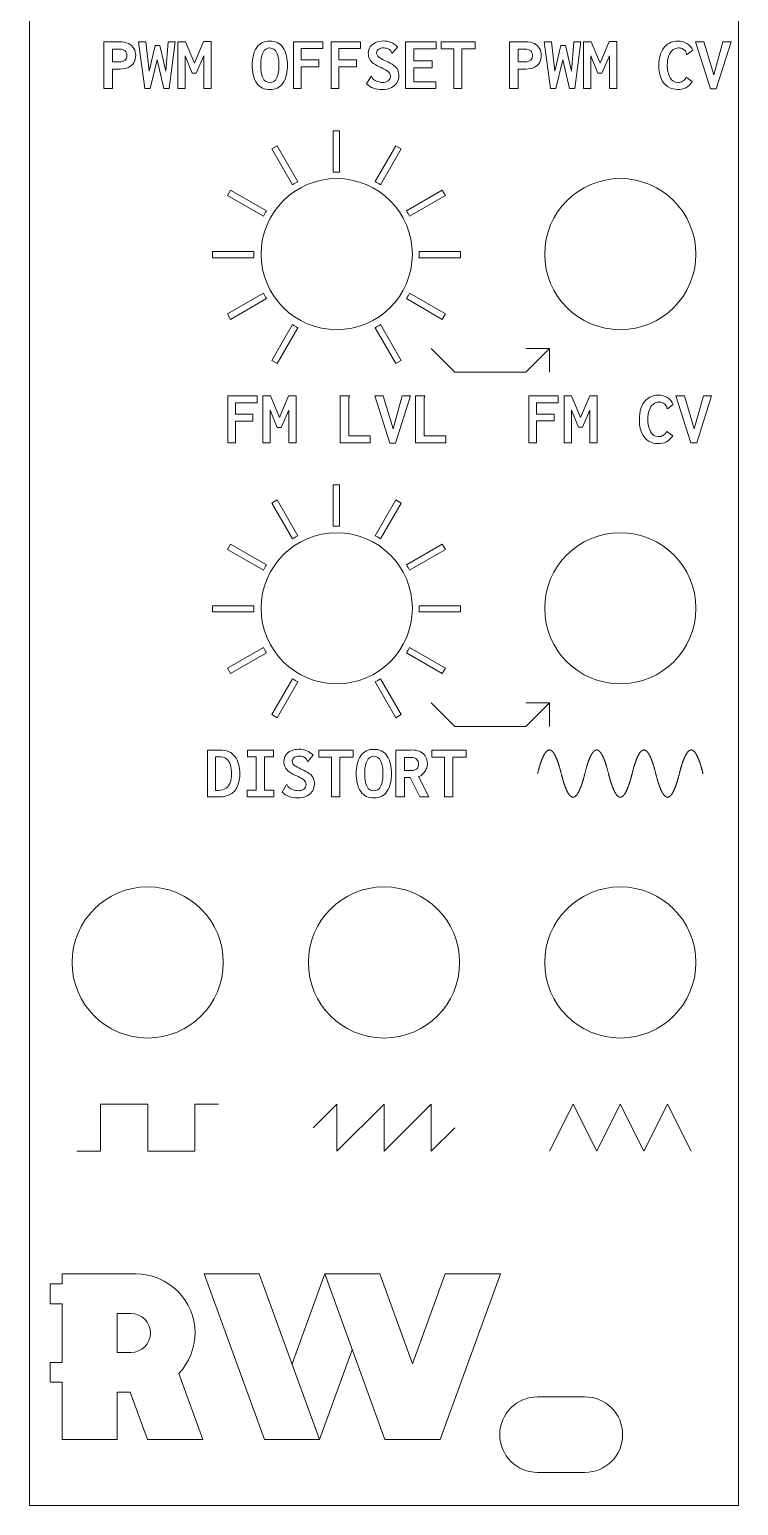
# Model space of a CAD drawing. Header units: millimetres. Extents: x 0 to 30, y 0 to 128.
# Drawn here: x 0 to 30, y 0 to 62.5 of the extents above; entities that cross this region are included whole.
import ezdxf

# ---------------------------------------------------------------- set-up
doc = ezdxf.new("R2010")
doc.units = ezdxf.units.MM
doc.layers.add('Cuts', color=1, linetype='Continuous', lineweight=13, true_color=0xff0000)
doc.layers.add('VectorEngraving', color=5, linetype='Continuous', lineweight=13, true_color=0x0000ff)

msp = doc.modelspace()

# ---------------------------------------------------------------- linework, layer by layer
at = {"layer": 'Cuts', "color": 1, "true_color": 0xff0000}
for p, q in [((0, 128.5), (0, 0)), ((30, 0), (30, 128.5)), ((21.5, 4.6), (23.5, 4.6)), ((21.5, 1.4), (23.5, 1.4)), ((0, 0), (30, 0))]:
    msp.add_line(p, q, dxfattribs=at)
for centre in [(13, 53), (25, 53), (13, 38), (25, 38), (5, 23), (15, 23), (25, 23)]:
    msp.add_circle(centre, 3.2, dxfattribs=at)
for centre, start, end in [((21.5, 3), 90, 270), ((23.5, 3), 270, 90)]:
    msp.add_arc(centre, 1.6, start, end, dxfattribs=at)
at = {"layer": 'VectorEngraving'}
for p, q in [((17, 49), (18, 48)), ((21, 48), (22, 49)), ((22, 49), (21, 49)), ((22, 49), (22, 48)), ((18, 48), (21, 48)), ((17, 34), (18, 33)), ((21, 33), (22, 34)), ((22, 34), (21, 34)), ((22, 34), (22, 33)), ((18, 33), (21, 33)), ((3, 15), (3, 17)), ((3, 17), (5, 17)), ((5, 17), (5, 15)), ((7, 15), (7, 17)), ((7, 17), (8, 17)), ((13, 17), (12, 16)), ((13, 15), (15, 17)), ((13, 17), (13, 15)), ((15, 17), (15, 15)), ((15, 15), (17, 17)), ((17, 17), (17, 15)), ((22, 15), (23, 17)), ((23, 17), (24, 15)), ((24, 15), (25, 17)), ((25, 17), (26, 15)), ((26, 15), (27, 17)), ((27, 17), (28, 15)), ((17, 15), (18, 16)), ((3, 15), (2, 15)), ((5, 15), (7, 15))]:
    msp.add_line(p, q, dxfattribs=at)
at = {"layer": 'VectorEngraving', "color": 5, "true_color": 0x0000ff}
for p, q in [((11.107, 6.005), (12.491, 9.806)), ((13.659, 6.595), (12.276, 2.794))]:
    msp.add_line(p, q, dxfattribs=at)
at = {"layer": 'VectorEngraving', "flags": 128}
for points in [[(3.142, 60.01), (3.142, 61.997), (3.818, 61.997, -0.122616), (4.198, 61.917, -0.149974), (4.419, 61.705, -0.126802), (4.491, 61.413, -0.12686), (4.421, 61.128, -0.150008), (4.204, 60.92, -0.122625), (3.834, 60.842), (3.509, 60.842), (3.509, 60.01)], [(10.171, 59.971, -0.25913), (9.616, 60.239, -0.152705), (9.428, 61.001, -0.152055), (9.616, 61.754, -0.260989), (10.171, 62.025, -0.259889), (10.721, 61.754, -0.153236), (10.911, 61.001, -0.153892), (10.721, 60.239, -0.258046)], [(14.922, 59.974, -0.082459), (14.551, 60.033, -0.123923), (14.262, 60.214), (14.438, 60.51), (14.45, 60.536), (14.479, 60.52, 0.04687), (14.497, 60.47, 0.09145), (14.546, 60.411, 0.068159), (14.723, 60.313, 0.095003), (14.935, 60.274, 0.154469), (15.179, 60.34, 0.260654), (15.273, 60.533, 0.120851), (15.245, 60.652, 0.121961), (15.131, 60.765, 0.038254), (14.881, 60.9, -0.058107), (14.557, 61.08, -0.120043), (14.387, 61.277, -0.112683), (14.336, 61.518, -0.159231), (14.417, 61.78, -0.131771), (14.642, 61.962, -0.110553), (14.97, 62.029, -0.218459), (15.573, 61.773), (15.362, 61.531), (15.343, 61.509), (15.318, 61.528, 0.052527), (15.307, 61.577, 0.094698), (15.264, 61.639, 0.123915), (15.135, 61.716, 0.06748), (14.973, 61.735, 0.17107), (14.766, 61.675, 0.239524), (14.689, 61.534, 0.131511), (14.718, 61.419, 0.113696), (14.835, 61.311, 0.038355), (15.104, 61.174, -0.053425), (15.42, 60.994, -0.127597), (15.581, 60.801, -0.104237), (15.627, 60.555, -0.12798), (15.554, 60.277, -0.14679), (15.324, 60.059, -0.123967)], [(20.309, 60.01), (20.309, 61.997), (20.985, 61.997, -0.122616), (21.364, 61.917, -0.149974), (21.586, 61.705, -0.126802), (21.658, 61.413, -0.12686), (21.588, 61.128, -0.150008), (21.371, 60.921, -0.122625), (21.001, 60.842), (20.675, 60.842), (20.675, 60.01)], [(27.424, 59.975, -0.137181), (27.026, 60.082, -0.152134), (26.739, 60.415, -0.109573), (26.633, 60.992, -0.085497), (26.704, 61.485, -0.110549), (26.894, 61.803, -0.109274), (27.154, 61.973, -0.089414), (27.436, 62.025, -0.144279), (27.821, 61.924, -0.15015), (28.065, 61.636), (27.838, 61.467), (27.813, 61.451), (27.797, 61.477, 0.11408), (27.792, 61.523, 0.04611), (27.759, 61.592, 0.120563), (27.613, 61.705, 0.097397), (27.455, 61.735, 0.171045), (27.227, 61.652, 0.132489), (27.055, 61.408, 0.095776), (26.99, 61.008, 0.142464), (27.116, 60.467, 0.270554), (27.433, 60.271, 0.136035), (27.637, 60.322, 0.125476), (27.794, 60.491), (28.042, 60.307, -0.142497), (27.779, 60.049, -0.116168)], [(3.509, 61.142), (3.809, 61.142, 0.196442), (4.041, 61.218, 0.21326), (4.121, 61.413, 0.212906), (4.041, 61.608, 0.19733), (3.812, 61.684), (3.509, 61.684)], [(10.171, 60.265, 0.29242), (10.451, 60.448, 0.121433), (10.553, 61.005, 0.120267), (10.451, 61.542, 0.296602), (10.171, 61.732, 0.299569), (9.885, 61.542, 0.118638), (9.785, 61.005, 0.119784), (9.885, 60.448, 0.295261)], [(20.675, 61.142), (20.975, 61.142, 0.196442), (21.208, 61.219, 0.21326), (21.288, 61.413, 0.212906), (21.208, 61.608, 0.19733), (20.978, 61.684), (20.675, 61.684)], [(13.145, 46.994), (13.537, 46.994), (13.537, 46.965, 0.15231), (13.513, 46.922, 0.043707), (13.509, 46.847), (13.509, 45.3), (14.421, 45.3), (14.421, 45.006), (13.145, 45.006)], [(16.334, 46.994), (16.726, 46.994), (16.726, 46.965, 0.15231), (16.702, 46.922, 0.043707), (16.698, 46.847), (16.698, 45.3), (17.61, 45.3), (17.61, 45.006), (16.334, 45.006)], [(26.598, 44.975, -0.137181), (26.2, 45.082, -0.152134), (25.913, 45.415, -0.109573), (25.807, 45.992, -0.085497), (25.878, 46.485, -0.110549), (26.068, 46.803, -0.109274), (26.328, 46.973, -0.089414), (26.61, 47.025, -0.144279), (26.995, 46.924, -0.15015), (27.239, 46.636), (27.012, 46.467), (26.987, 46.451), (26.971, 46.477, 0.11408), (26.966, 46.523, 0.04611), (26.933, 46.592, 0.120563), (26.787, 46.705, 0.097397), (26.63, 46.735, 0.171045), (26.401, 46.652, 0.132489), (26.229, 46.408, 0.095776), (26.164, 46.008, 0.142464), (26.29, 45.467, 0.270554), (26.607, 45.271, 0.136035), (26.811, 45.322, 0.125476), (26.968, 45.491), (27.216, 45.307, -0.142497), (26.953, 45.049, -0.116168)], [(7.524, 30.01), (7.524, 31.997), (8.038, 31.997, -0.111809), (8.444, 31.925, -0.118038), (8.688, 31.723, -0.086032), (8.843, 31.403, -0.073414), (8.899, 30.989, -0.093797), (8.8, 30.467, -0.163829), (8.511, 30.128, -0.136034), (8, 30.01)], [(11.351, 29.974, -0.082459), (10.98, 30.033, -0.123923), (10.691, 30.214), (10.866, 30.51), (10.879, 30.536), (10.908, 30.52, 0.04687), (10.925, 30.47, 0.09145), (10.975, 30.411, 0.068159), (11.152, 30.313, 0.095003), (11.364, 30.274, 0.154469), (11.608, 30.34, 0.260654), (11.702, 30.533, 0.120851), (11.673, 30.652, 0.121961), (11.56, 30.765, 0.038254), (11.31, 30.9, -0.058107), (10.986, 31.08, -0.120043), (10.815, 31.277, -0.112683), (10.764, 31.518, -0.159231), (10.846, 31.78, -0.131771), (11.071, 31.962, -0.110553), (11.399, 32.029, -0.218459), (12.002, 31.773), (11.791, 31.531), (11.772, 31.509), (11.747, 31.528, 0.052527), (11.736, 31.577, 0.094698), (11.693, 31.639, 0.123915), (11.563, 31.716, 0.06748), (11.402, 31.735, 0.17107), (11.195, 31.675, 0.239524), (11.118, 31.534, 0.131511), (11.147, 31.419, 0.113696), (11.264, 31.311, 0.038355), (11.533, 31.174, -0.053425), (11.849, 30.994, -0.127597), (12.01, 30.801, -0.104237), (12.056, 30.555, -0.12798), (11.983, 30.277, -0.14679), (11.753, 30.059, -0.123967)], [(14.572, 29.971, -0.25913), (14.017, 30.239, -0.152705), (13.829, 31.001, -0.152055), (14.017, 31.754, -0.260989), (14.572, 32.025, -0.259889), (15.123, 31.754, -0.153236), (15.312, 31.001, -0.153892), (15.123, 30.239, -0.258046)], [(15.506, 30.01), (15.506, 31.997), (16.135, 31.997, -0.190523), (16.667, 31.837, -0.21489), (16.836, 31.413, -0.100191), (16.79, 31.194, -0.09654), (16.66, 30.998, -0.110602), (16.464, 30.871), (16.891, 30.01), (16.511, 30.01), (16.109, 30.836), (15.87, 30.836), (15.87, 30.01)], [(7.875, 30.29), (7.99, 30.29, 0.155033), (8.317, 30.376, 0.160924), (8.494, 30.619, 0.087589), (8.545, 30.986, 0.068844), (8.499, 31.368, 0.162589), (8.338, 31.62, 0.168551), (8.025, 31.71), (7.875, 31.71)], [(14.572, 30.265, 0.29242), (14.853, 30.448, 0.121433), (14.955, 31.005, 0.120267), (14.853, 31.542, 0.296602), (14.572, 31.732, 0.299569), (14.287, 31.542, 0.118638), (14.186, 31.005, 0.119784), (14.287, 30.448, 0.295261)], [(15.87, 31.136), (16.16, 31.136, 0.191831), (16.39, 31.207, 0.215461), (16.467, 31.404, 0.19551), (16.39, 31.601, 0.214661), (16.16, 31.684), (15.87, 31.684)]]:
    msp.add_lwpolyline(points, format="xyb", close=True, dxfattribs=at)
for points in [[(4.877, 60.01), (4.615, 61.997), (4.928, 61.997), (5.062, 60.75), (5.317, 61.841), (5.508, 61.841), (5.763, 60.753), (5.869, 61.997), (6.162, 61.997), (5.904, 60.01), (5.678, 60.01), (5.396, 61.235), (5.109, 60.01)], [(6.28, 60.01), (6.28, 61.997), (6.596, 61.997), (6.982, 61.084), (7.368, 62), (7.684, 62), (7.684, 60.01), (7.371, 60.01), (7.371, 61.397), (7.058, 60.666), (6.883, 60.666), (6.589, 61.394), (6.589, 60.01)], [(11.172, 60.01), (11.172, 61.997), (12.409, 61.997), (12.409, 61.706), (11.494, 61.706), (11.494, 61.225), (12.237, 61.225), (12.237, 60.934), (11.494, 60.934), (11.494, 60.01)], [(12.767, 60.01), (12.767, 61.997), (14.004, 61.997), (14.004, 61.706), (13.088, 61.706), (13.088, 61.225), (13.832, 61.225), (13.832, 60.934), (13.088, 60.934), (13.088, 60.01)], [(15.908, 60.01), (15.908, 61.997), (17.203, 61.997), (17.203, 61.703), (16.258, 61.703), (16.258, 61.193), (17.034, 61.193), (17.034, 60.896), (16.258, 60.896), (16.258, 60.303), (17.193, 60.303), (17.193, 60.01)], [(17.949, 60.01), (17.949, 61.694), (17.413, 61.694), (17.413, 61.997), (18.858, 61.997), (18.858, 61.694), (18.293, 61.694), (18.293, 60.01)], [(22.043, 60.01), (21.782, 61.997), (22.094, 61.997), (22.229, 60.75), (22.484, 61.841), (22.675, 61.841), (22.93, 60.753), (23.035, 61.997), (23.329, 61.997), (23.071, 60.01), (22.844, 60.01), (22.563, 61.235), (22.276, 60.01)], [(23.447, 60.01), (23.447, 61.997), (23.762, 61.997), (24.148, 61.085), (24.534, 62), (24.85, 62), (24.85, 60.01), (24.537, 60.01), (24.537, 61.397), (24.225, 60.667), (24.049, 60.667), (23.756, 61.394), (23.756, 60.01)], [(28.817, 60.003), (28.179, 61.997), (28.537, 61.997), (28.954, 60.6), (29.343, 61.997), (29.691, 61.997), (29.059, 60.003)], [(8.39, 45.006), (8.39, 46.994), (9.628, 46.994), (9.628, 46.703), (8.712, 46.703), (8.712, 46.222), (9.455, 46.222), (9.455, 45.931), (8.712, 45.931), (8.712, 45.006)], [(9.876, 45.006), (9.876, 46.994), (10.192, 46.994), (10.578, 46.081), (10.964, 46.997), (11.28, 46.997), (11.28, 45.006), (10.967, 45.006), (10.967, 46.394), (10.654, 45.663), (10.479, 45.663), (10.185, 46.391), (10.185, 45.006)], [(15.247, 45), (14.609, 46.994), (14.966, 46.994), (15.384, 45.597), (15.773, 46.994), (16.121, 46.994), (15.489, 45)], [(21.135, 45.01), (21.135, 46.997), (22.372, 46.997), (22.372, 46.707), (21.457, 46.707), (21.457, 46.225), (22.2, 46.225), (22.2, 45.935), (21.457, 45.935), (21.457, 45.01)], [(22.621, 45.01), (22.621, 46.997), (22.936, 46.997), (23.322, 46.085), (23.708, 47), (24.024, 47), (24.024, 45.01), (23.711, 45.01), (23.711, 46.397), (23.399, 45.667), (23.224, 45.667), (22.93, 46.394), (22.93, 45.01)], [(27.991, 45.003), (27.353, 46.997), (27.711, 46.997), (28.129, 45.6), (28.518, 46.997), (28.865, 46.997), (28.233, 45.003)], [(9.208, 30.01), (9.208, 30.3), (9.597, 30.3), (9.597, 31.706), (9.23, 31.706), (9.23, 31.997), (10.328, 31.997), (10.328, 31.706), (9.939, 31.706), (9.939, 30.3), (10.344, 30.3), (10.344, 30.01)], [(12.783, 30.01), (12.783, 31.694), (12.247, 31.694), (12.247, 31.997), (13.692, 31.997), (13.692, 31.694), (13.128, 31.694), (13.128, 30.01)], [(17.567, 30.01), (17.567, 31.694), (17.031, 31.694), (17.031, 31.997), (18.476, 31.997), (18.476, 31.694), (17.911, 31.694), (17.911, 30.01)]]:
    msp.add_lwpolyline(points, close=True, dxfattribs=at)
at = {"layer": 'VectorEngraving', "color": 3, "true_color": 0x00ff00, "flags": 128}
for points in [[(12.855, 58.228), (12.855, 56.472, -0.009431), (12.987, 56.478, -0.009428), (13.119, 56.475), (13.119, 58.228), (12.855, 58.228)], [(10.476, 57.59), (10.248, 57.459), (11.125, 55.94, -0.018851), (11.354, 56.07), (10.476, 57.59)], [(15.498, 57.59), (14.621, 56.072, -0.018853), (14.85, 55.941), (15.726, 57.459), (15.498, 57.59)], [(8.507, 55.717), (8.375, 55.489), (9.895, 54.611, -0.018852), (10.025, 54.84), (8.507, 55.717)], [(17.468, 55.717), (15.95, 54.841, -0.018855), (16.082, 54.612), (17.6, 55.489), (17.468, 55.717)], [(7.737, 53.11), (7.737, 52.846), (9.493, 52.846, -0.009435), (9.487, 52.978, -0.009432), (9.493, 53.11), (7.737, 53.11)], [(16.484, 53.11, -0.009425), (16.487, 52.978, -0.009435), (16.481, 52.846), (18.238, 52.846), (18.238, 53.11), (16.484, 53.11)], [(9.895, 51.345), (8.375, 50.467), (8.507, 50.239), (10.025, 51.115, -0.018852), (9.895, 51.345)], [(16.08, 51.345, -0.018855), (15.949, 51.115), (17.468, 50.239), (17.6, 50.467), (16.08, 51.345)], [(11.125, 50.016), (10.248, 48.497), (10.476, 48.365), (11.354, 49.885, -0.018851), (11.125, 50.016), (11.125, 50.016)], [(14.85, 50.016, -0.018852), (14.62, 49.885), (15.498, 48.365), (15.726, 48.497), (14.85, 50.016)], [(12.855, 43.228), (12.855, 41.472, -0.009431), (12.987, 41.478, -0.009428), (13.119, 41.475), (13.119, 43.228), (12.855, 43.228)], [(10.476, 42.59), (10.248, 42.459), (11.125, 40.94, -0.018851), (11.354, 41.07), (10.476, 42.59)], [(15.498, 42.59), (14.621, 41.072, -0.018853), (14.85, 40.941), (15.726, 42.459), (15.498, 42.59)], [(8.507, 40.717), (8.375, 40.489), (9.895, 39.611, -0.018852), (10.025, 39.84), (8.507, 40.717)], [(17.468, 40.717), (15.95, 39.841, -0.018855), (16.082, 39.612), (17.6, 40.489), (17.468, 40.717)], [(7.737, 38.11), (7.737, 37.846), (9.493, 37.846, -0.009435), (9.487, 37.978, -0.009432), (9.493, 38.11), (7.737, 38.11)], [(16.484, 38.11, -0.009425), (16.487, 37.978, -0.009435), (16.481, 37.846), (18.238, 37.846), (18.238, 38.11), (16.484, 38.11)], [(9.895, 36.345), (8.375, 35.467), (8.507, 35.239), (10.025, 36.115, -0.018852), (9.895, 36.345)], [(16.08, 36.345, -0.018855), (15.949, 36.115), (17.468, 35.239), (17.6, 35.467), (16.08, 36.345)], [(11.125, 35.016), (10.248, 33.497), (10.476, 33.365), (11.354, 34.885, -0.018851), (11.125, 35.016), (11.125, 35.016)], [(14.85, 35.016, -0.018852), (14.62, 34.885), (15.498, 33.365), (15.726, 33.497), (14.85, 35.016)]]:
    msp.add_lwpolyline(points, format="xyb", dxfattribs=at)
at = {"layer": 'VectorEngraving', "flags": 128}
msp.add_lwpolyline([(21.5, 31), (21.505, 31.021), (21.51, 31.041), (21.516, 31.062), (21.521, 31.082), (21.526, 31.101), (21.531, 31.121), (21.536, 31.141), (21.542, 31.16), (21.547, 31.179), (21.552, 31.197), (21.557, 31.216), (21.562, 31.234), (21.568, 31.252), (21.573, 31.27), (21.578, 31.288), (21.583, 31.306), (21.589, 31.323), (21.594, 31.34), (21.599, 31.357), (21.604, 31.373), (21.609, 31.39), (21.615, 31.406), (21.62, 31.422), (21.625, 31.437), (21.63, 31.453), (21.635, 31.468), (21.641, 31.483), (21.646, 31.498), (21.651, 31.513), (21.656, 31.527), (21.661, 31.542), (21.667, 31.556), (21.672, 31.569), (21.677, 31.583), (21.682, 31.596), (21.687, 31.609), (21.693, 31.622), (21.698, 31.635), (21.703, 31.647), (21.708, 31.66), (21.714, 31.672), (21.719, 31.684), (21.724, 31.695), (21.729, 31.707), (21.734, 31.718), (21.74, 31.729), (21.745, 31.739), (21.75, 31.75), (21.755, 31.76), (21.76, 31.77), (21.766, 31.78), (21.771, 31.79), (21.776, 31.799), (21.781, 31.809), (21.786, 31.818), (21.792, 31.826), (21.797, 31.835), (21.802, 31.843), (21.807, 31.851), (21.812, 31.859), (21.818, 31.867), (21.823, 31.875), (21.828, 31.882), (21.833, 31.889), (21.839, 31.896), (21.844, 31.902), (21.849, 31.909), (21.854, 31.915), (21.859, 31.921), (21.865, 31.927), (21.87, 31.932), (21.875, 31.937), (21.88, 31.943), (21.885, 31.947), (21.891, 31.952), (21.896, 31.957), (21.901, 31.961), (21.906, 31.965), (21.911, 31.969), (21.917, 31.972), (21.922, 31.976), (21.927, 31.979), (21.932, 31.982), (21.937, 31.984), (21.943, 31.987), (21.948, 31.989), (21.953, 31.991), (21.958, 31.993), (21.964, 31.995), (21.969, 31.996), (21.974, 31.997), (21.979, 31.998), (21.984, 31.999), (21.99, 32), (21.995, 32), (22, 32), (22.005, 32), (22.01, 32), (22.016, 31.999), (22.021, 31.998), (22.026, 31.997), (22.031, 31.996), (22.036, 31.995), (22.042, 31.993), (22.047, 31.991), (22.052, 31.989), (22.057, 31.987), (22.062, 31.984), (22.068, 31.982), (22.073, 31.979), (22.078, 31.976), (22.083, 31.972), (22.089, 31.969), (22.094, 31.965), (22.099, 31.961), (22.104, 31.957), (22.109, 31.952), (22.115, 31.947), (22.12, 31.943), (22.125, 31.937), (22.13, 31.932), (22.135, 31.927), (22.141, 31.921), (22.146, 31.915), (22.151, 31.909), (22.156, 31.902), (22.161, 31.896), (22.167, 31.889), (22.172, 31.882), (22.177, 31.875), (22.182, 31.867), (22.188, 31.859), (22.193, 31.851), (22.198, 31.843), (22.203, 31.835), (22.208, 31.826), (22.214, 31.818), (22.219, 31.809), (22.224, 31.799), (22.229, 31.79), (22.234, 31.78), (22.24, 31.77), (22.245, 31.76), (22.25, 31.75), (22.255, 31.739), (22.26, 31.729), (22.266, 31.718), (22.271, 31.707), (22.276, 31.695), (22.281, 31.684), (22.286, 31.672), (22.292, 31.66), (22.297, 31.647), (22.302, 31.635), (22.307, 31.622), (22.312, 31.609), (22.318, 31.596), (22.323, 31.583), (22.328, 31.569), (22.333, 31.556), (22.339, 31.542), (22.344, 31.527), (22.349, 31.513), (22.354, 31.498), (22.359, 31.483), (22.365, 31.468), (22.37, 31.453), (22.375, 31.437), (22.38, 31.422), (22.385, 31.406), (22.391, 31.39), (22.396, 31.373), (22.401, 31.357), (22.406, 31.34), (22.411, 31.323), (22.417, 31.306), (22.422, 31.288), (22.427, 31.27), (22.432, 31.252), (22.438, 31.234), (22.443, 31.216), (22.448, 31.197), (22.453, 31.179), (22.458, 31.16), (22.464, 31.141), (22.469, 31.121), (22.474, 31.101), (22.479, 31.082), (22.484, 31.062), (22.49, 31.041), (22.495, 31.021), (22.5, 31), (22.505, 30.979), (22.51, 30.959), (22.516, 30.938), (22.521, 30.918), (22.526, 30.899), (22.531, 30.879), (22.536, 30.859), (22.542, 30.84), (22.547, 30.821), (22.552, 30.803), (22.557, 30.784), (22.562, 30.766), (22.568, 30.748), (22.573, 30.73), (22.578, 30.712), (22.583, 30.694), (22.589, 30.677), (22.594, 30.66), (22.599, 30.643), (22.604, 30.627), (22.609, 30.61), (22.615, 30.594), (22.62, 30.578), (22.625, 30.562), (22.63, 30.547), (22.635, 30.532), (22.641, 30.517), (22.646, 30.502), (22.651, 30.487), (22.656, 30.473), (22.661, 30.458), (22.667, 30.444), (22.672, 30.431), (22.677, 30.417), (22.682, 30.404), (22.688, 30.391), (22.693, 30.378), (22.698, 30.365), (22.703, 30.353), (22.708, 30.34), (22.714, 30.328), (22.719, 30.316), (22.724, 30.305), (22.729, 30.293), (22.734, 30.282), (22.74, 30.271), (22.745, 30.261), (22.75, 30.25), (22.755, 30.24), (22.76, 30.23), (22.766, 30.22), (22.771, 30.21), (22.776, 30.201), (22.781, 30.191), (22.786, 30.182), (22.792, 30.174), (22.797, 30.165), (22.802, 30.157), (22.807, 30.149), (22.812, 30.141), (22.818, 30.133), (22.823, 30.125), (22.828, 30.118), (22.833, 30.111), (22.839, 30.104), (22.844, 30.098), (22.849, 30.091), (22.854, 30.085), (22.859, 30.079), (22.865, 30.073), (22.87, 30.068), (22.875, 30.062), (22.88, 30.057), (22.885, 30.053), (22.891, 30.048), (22.896, 30.043), (22.901, 30.039), (22.906, 30.035), (22.911, 30.031), (22.917, 30.028), (22.922, 30.024), (22.927, 30.021), (22.932, 30.018), (22.938, 30.016), (22.943, 30.013), (22.948, 30.011), (22.953, 30.009), (22.958, 30.007), (22.964, 30.005), (22.969, 30.004), (22.974, 30.003), (22.979, 30.002), (22.984, 30.001), (22.99, 30), (22.995, 30), (23, 30), (23.005, 30), (23.01, 30), (23.016, 30.001), (23.021, 30.002), (23.026, 30.003), (23.031, 30.004), (23.036, 30.005), (23.042, 30.007), (23.047, 30.009), (23.052, 30.011), (23.057, 30.013), (23.062, 30.016), (23.068, 30.018), (23.073, 30.021), (23.078, 30.024), (23.083, 30.028), (23.089, 30.031), (23.094, 30.035), (23.099, 30.039), (23.104, 30.043), (23.109, 30.048), (23.115, 30.053), (23.12, 30.057), (23.125, 30.062), (23.13, 30.068), (23.135, 30.073), (23.141, 30.079), (23.146, 30.085), (23.151, 30.091), (23.156, 30.098), (23.161, 30.104), (23.167, 30.111), (23.172, 30.118), (23.177, 30.125), (23.182, 30.133), (23.188, 30.141), (23.193, 30.149), (23.198, 30.157), (23.203, 30.165), (23.208, 30.174), (23.214, 30.182), (23.219, 30.191), (23.224, 30.201), (23.229, 30.21), (23.234, 30.22), (23.24, 30.23), (23.245, 30.24), (23.25, 30.25), (23.255, 30.261), (23.26, 30.271), (23.266, 30.282), (23.271, 30.293), (23.276, 30.305), (23.281, 30.316), (23.286, 30.328), (23.292, 30.34), (23.297, 30.353), (23.302, 30.365), (23.307, 30.378), (23.313, 30.391), (23.318, 30.404), (23.323, 30.417), (23.328, 30.431), (23.333, 30.444), (23.339, 30.458), (23.344, 30.473), (23.349, 30.487), (23.354, 30.502), (23.359, 30.517), (23.365, 30.532), (23.37, 30.547), (23.375, 30.562), (23.38, 30.578), (23.385, 30.594), (23.391, 30.61), (23.396, 30.627), (23.401, 30.643), (23.406, 30.66), (23.411, 30.677), (23.417, 30.694), (23.422, 30.712), (23.427, 30.73), (23.432, 30.748), (23.438, 30.766), (23.443, 30.784), (23.448, 30.803), (23.453, 30.821), (23.458, 30.84), (23.464, 30.859), (23.469, 30.879), (23.474, 30.899), (23.479, 30.918), (23.484, 30.938), (23.49, 30.959), (23.495, 30.979), (23.5, 31), (23.505, 31.021), (23.51, 31.041), (23.516, 31.062), (23.521, 31.082), (23.526, 31.101), (23.531, 31.121), (23.536, 31.141), (23.542, 31.16), (23.547, 31.179), (23.552, 31.197), (23.557, 31.216), (23.562, 31.234), (23.568, 31.252), (23.573, 31.27), (23.578, 31.288), (23.583, 31.306), (23.589, 31.323), (23.594, 31.34), (23.599, 31.357), (23.604, 31.373), (23.609, 31.39), (23.615, 31.406), (23.62, 31.422), (23.625, 31.437), (23.63, 31.453), (23.635, 31.468), (23.641, 31.483), (23.646, 31.498), (23.651, 31.513), (23.656, 31.527), (23.661, 31.542), (23.667, 31.556), (23.672, 31.569), (23.677, 31.583), (23.682, 31.596), (23.688, 31.609), (23.693, 31.622), (23.698, 31.635), (23.703, 31.647), (23.708, 31.66), (23.714, 31.672), (23.719, 31.684), (23.724, 31.695), (23.729, 31.707), (23.734, 31.718), (23.74, 31.729), (23.745, 31.739), (23.75, 31.75), (23.755, 31.76), (23.76, 31.77), (23.766, 31.78), (23.771, 31.79), (23.776, 31.799), (23.781, 31.809), (23.786, 31.818), (23.792, 31.826), (23.797, 31.835), (23.802, 31.843), (23.807, 31.851), (23.812, 31.859), (23.818, 31.867), (23.823, 31.875), (23.828, 31.882), (23.833, 31.889), (23.839, 31.896), (23.844, 31.902), (23.849, 31.909), (23.854, 31.915), (23.859, 31.921), (23.865, 31.927), (23.87, 31.932), (23.875, 31.937), (23.88, 31.943), (23.885, 31.947), (23.891, 31.952), (23.896, 31.957), (23.901, 31.961), (23.906, 31.965), (23.911, 31.969), (23.917, 31.972), (23.922, 31.976), (23.927, 31.979), (23.932, 31.982), (23.938, 31.984), (23.943, 31.987), (23.948, 31.989), (23.953, 31.991), (23.958, 31.993), (23.964, 31.995), (23.969, 31.996), (23.974, 31.997), (23.979, 31.998), (23.984, 31.999), (23.99, 32), (23.995, 32), (24, 32), (24.005, 32), (24.01, 32), (24.016, 31.999), (24.021, 31.998), (24.026, 31.997), (24.031, 31.996), (24.036, 31.995), (24.042, 31.993), (24.047, 31.991), (24.052, 31.989), (24.057, 31.987), (24.062, 31.984), (24.068, 31.982), (24.073, 31.979), (24.078, 31.976), (24.083, 31.972), (24.089, 31.969), (24.094, 31.965), (24.099, 31.961), (24.104, 31.957), (24.109, 31.952), (24.115, 31.947), (24.12, 31.943), (24.125, 31.937), (24.13, 31.932), (24.135, 31.927), (24.141, 31.921), (24.146, 31.915), (24.151, 31.909), (24.156, 31.902), (24.161, 31.896), (24.167, 31.889), (24.172, 31.882), (24.177, 31.875), (24.182, 31.867), (24.188, 31.859), (24.193, 31.851), (24.198, 31.843), (24.203, 31.835), (24.208, 31.826), (24.214, 31.818), (24.219, 31.809), (24.224, 31.799), (24.229, 31.79), (24.234, 31.78), (24.24, 31.77), (24.245, 31.76), (24.25, 31.75), (24.255, 31.739), (24.26, 31.729), (24.266, 31.718), (24.271, 31.707), (24.276, 31.695), (24.281, 31.684), (24.286, 31.672), (24.292, 31.66), (24.297, 31.647), (24.302, 31.635), (24.307, 31.622), (24.312, 31.609), (24.318, 31.596), (24.323, 31.583), (24.328, 31.569), (24.333, 31.556), (24.339, 31.542), (24.344, 31.527), (24.349, 31.513), (24.354, 31.498), (24.359, 31.483), (24.365, 31.468), (24.37, 31.453), (24.375, 31.437), (24.38, 31.422), (24.385, 31.406), (24.391, 31.39), (24.396, 31.373), (24.401, 31.357), (24.406, 31.34), (24.411, 31.323), (24.417, 31.306), (24.422, 31.288), (24.427, 31.27), (24.432, 31.252), (24.438, 31.234), (24.443, 31.216), (24.448, 31.197), (24.453, 31.179), (24.458, 31.16), (24.464, 31.141), (24.469, 31.121), (24.474, 31.101), (24.479, 31.082), (24.484, 31.062), (24.49, 31.041), (24.495, 31.021), (24.5, 31), (24.505, 30.979), (24.51, 30.959), (24.516, 30.938), (24.521, 30.918), (24.526, 30.899), (24.531, 30.879), (24.536, 30.859), (24.542, 30.84), (24.547, 30.821), (24.552, 30.803), (24.557, 30.784), (24.562, 30.766), (24.568, 30.748), (24.573, 30.73), (24.578, 30.712), (24.583, 30.694), (24.589, 30.677), (24.594, 30.66), (24.599, 30.643), (24.604, 30.627), (24.609, 30.61), (24.615, 30.594), (24.62, 30.578), (24.625, 30.562), (24.63, 30.547), (24.635, 30.532), (24.641, 30.517), (24.646, 30.502), (24.651, 30.487), (24.656, 30.473), (24.661, 30.458), (24.667, 30.444), (24.672, 30.431), (24.677, 30.417), (24.682, 30.404), (24.688, 30.391), (24.693, 30.378), (24.698, 30.365), (24.703, 30.353), (24.708, 30.34), (24.714, 30.328), (24.719, 30.316), (24.724, 30.305), (24.729, 30.293), (24.734, 30.282), (24.74, 30.271), (24.745, 30.261), (24.75, 30.25), (24.755, 30.24), (24.76, 30.23), (24.766, 30.22), (24.771, 30.21), (24.776, 30.201), (24.781, 30.191), (24.786, 30.182), (24.792, 30.174), (24.797, 30.165), (24.802, 30.157), (24.807, 30.149), (24.812, 30.141), (24.818, 30.133), (24.823, 30.125), (24.828, 30.118), (24.833, 30.111), (24.839, 30.104), (24.844, 30.098), (24.849, 30.091), (24.854, 30.085), (24.859, 30.079), (24.865, 30.073), (24.87, 30.068), (24.875, 30.062), (24.88, 30.057), (24.885, 30.053), (24.891, 30.048), (24.896, 30.043), (24.901, 30.039), (24.906, 30.035), (24.911, 30.031), (24.917, 30.028), (24.922, 30.024), (24.927, 30.021), (24.932, 30.018), (24.938, 30.016), (24.943, 30.013), (24.948, 30.011), (24.953, 30.009), (24.958, 30.007), (24.964, 30.005), (24.969, 30.004), (24.974, 30.003), (24.979, 30.002), (24.984, 30.001), (24.99, 30), (24.995, 30), (25, 30), (25.005, 30), (25.01, 30), (25.016, 30.001), (25.021, 30.002), (25.026, 30.003), (25.031, 30.004), (25.036, 30.005), (25.042, 30.007), (25.047, 30.009), (25.052, 30.011), (25.057, 30.013), (25.062, 30.016), (25.068, 30.018), (25.073, 30.021), (25.078, 30.024), (25.083, 30.028), (25.089, 30.031), (25.094, 30.035), (25.099, 30.039), (25.104, 30.043), (25.109, 30.048), (25.115, 30.053), (25.12, 30.057), (25.125, 30.062), (25.13, 30.068), (25.135, 30.073), (25.141, 30.079), (25.146, 30.085), (25.151, 30.091), (25.156, 30.098), (25.161, 30.104), (25.167, 30.111), (25.172, 30.118), (25.177, 30.125), (25.182, 30.133), (25.188, 30.141), (25.193, 30.149), (25.198, 30.157), (25.203, 30.165), (25.208, 30.174), (25.214, 30.182), (25.219, 30.191), (25.224, 30.201), (25.229, 30.21), (25.234, 30.22), (25.24, 30.23), (25.245, 30.24), (25.25, 30.25), (25.255, 30.261), (25.26, 30.271), (25.266, 30.282), (25.271, 30.293), (25.276, 30.305), (25.281, 30.316), (25.286, 30.328), (25.292, 30.34), (25.297, 30.353), (25.302, 30.365), (25.307, 30.378), (25.312, 30.391), (25.318, 30.404), (25.323, 30.417), (25.328, 30.431), (25.333, 30.444), (25.339, 30.458), (25.344, 30.473), (25.349, 30.487), (25.354, 30.502), (25.359, 30.517), (25.365, 30.532), (25.37, 30.547), (25.375, 30.562), (25.38, 30.578), (25.385, 30.594), (25.391, 30.61), (25.396, 30.627), (25.401, 30.643), (25.406, 30.66), (25.411, 30.677), (25.417, 30.694), (25.422, 30.712), (25.427, 30.73), (25.432, 30.748), (25.438, 30.766), (25.443, 30.784), (25.448, 30.803), (25.453, 30.821), (25.458, 30.84), (25.464, 30.859), (25.469, 30.879), (25.474, 30.899), (25.479, 30.918), (25.484, 30.938), (25.49, 30.959), (25.495, 30.979), (25.5, 31), (25.505, 31.021), (25.51, 31.041), (25.516, 31.062), (25.521, 31.082), (25.526, 31.101), (25.531, 31.121), (25.536, 31.141), (25.542, 31.16), (25.547, 31.179), (25.552, 31.197), (25.557, 31.216), (25.562, 31.234), (25.568, 31.252), (25.573, 31.27), (25.578, 31.288), (25.583, 31.306), (25.589, 31.323), (25.594, 31.34), (25.599, 31.357), (25.604, 31.373), (25.609, 31.39), (25.615, 31.406), (25.62, 31.422), (25.625, 31.437), (25.63, 31.453), (25.635, 31.468), (25.641, 31.483), (25.646, 31.498), (25.651, 31.513), (25.656, 31.527), (25.661, 31.542), (25.667, 31.556), (25.672, 31.569), (25.677, 31.583), (25.682, 31.596), (25.688, 31.609), (25.693, 31.622), (25.698, 31.635), (25.703, 31.647), (25.708, 31.66), (25.714, 31.672), (25.719, 31.684), (25.724, 31.695), (25.729, 31.707), (25.734, 31.718), (25.74, 31.729), (25.745, 31.739), (25.75, 31.75), (25.755, 31.76), (25.76, 31.77), (25.766, 31.78), (25.771, 31.79), (25.776, 31.799), (25.781, 31.809), (25.786, 31.818), (25.792, 31.826), (25.797, 31.835), (25.802, 31.843), (25.807, 31.851), (25.812, 31.859), (25.818, 31.867), (25.823, 31.875), (25.828, 31.882), (25.833, 31.889), (25.839, 31.896), (25.844, 31.902), (25.849, 31.909), (25.854, 31.915), (25.859, 31.921), (25.865, 31.927), (25.87, 31.932), (25.875, 31.937), (25.88, 31.943), (25.885, 31.947), (25.891, 31.952), (25.896, 31.957), (25.901, 31.961), (25.906, 31.965), (25.911, 31.969), (25.917, 31.972), (25.922, 31.976), (25.927, 31.979), (25.932, 31.982), (25.938, 31.984), (25.943, 31.987), (25.948, 31.989), (25.953, 31.991), (25.958, 31.993), (25.964, 31.995), (25.969, 31.996), (25.974, 31.997), (25.979, 31.998), (25.984, 31.999), (25.99, 32), (25.995, 32), (26, 32), (26.005, 32), (26.01, 32), (26.016, 31.999), (26.021, 31.998), (26.026, 31.997), (26.031, 31.996), (26.036, 31.995), (26.042, 31.993), (26.047, 31.991), (26.052, 31.989), (26.057, 31.987), (26.062, 31.984), (26.068, 31.982), (26.073, 31.979), (26.078, 31.976), (26.083, 31.972), (26.089, 31.969), (26.094, 31.965), (26.099, 31.961), (26.104, 31.957), (26.109, 31.952), (26.115, 31.947), (26.12, 31.943), (26.125, 31.937), (26.13, 31.932), (26.135, 31.927), (26.141, 31.921), (26.146, 31.915), (26.151, 31.909), (26.156, 31.902), (26.161, 31.896), (26.167, 31.889), (26.172, 31.882), (26.177, 31.875), (26.182, 31.867), (26.188, 31.859), (26.193, 31.851), (26.198, 31.843), (26.203, 31.835), (26.208, 31.826), (26.214, 31.818), (26.219, 31.809), (26.224, 31.799), (26.229, 31.79), (26.234, 31.78), (26.24, 31.77), (26.245, 31.76), (26.25, 31.75), (26.255, 31.739), (26.26, 31.729), (26.266, 31.718), (26.271, 31.707), (26.276, 31.695), (26.281, 31.684), (26.286, 31.672), (26.292, 31.66), (26.297, 31.647), (26.302, 31.635), (26.307, 31.622), (26.313, 31.609), (26.318, 31.596), (26.323, 31.583), (26.328, 31.569), (26.333, 31.556), (26.339, 31.542), (26.344, 31.527), (26.349, 31.513), (26.354, 31.498), (26.359, 31.483), (26.365, 31.468), (26.37, 31.453), (26.375, 31.437), (26.38, 31.422), (26.385, 31.406), (26.391, 31.39), (26.396, 31.373), (26.401, 31.357), (26.406, 31.34), (26.411, 31.323), (26.417, 31.306), (26.422, 31.288), (26.427, 31.27), (26.432, 31.252), (26.438, 31.234), (26.443, 31.216), (26.448, 31.197), (26.453, 31.179), (26.458, 31.16), (26.464, 31.141), (26.469, 31.121), (26.474, 31.101), (26.479, 31.082), (26.484, 31.062), (26.49, 31.041), (26.495, 31.021), (26.5, 31), (26.505, 30.979), (26.51, 30.959), (26.516, 30.938), (26.521, 30.918), (26.526, 30.899), (26.531, 30.879), (26.536, 30.859), (26.542, 30.84), (26.547, 30.821), (26.552, 30.803), (26.557, 30.784), (26.562, 30.766), (26.568, 30.748), (26.573, 30.73), (26.578, 30.712), (26.583, 30.694), (26.589, 30.677), (26.594, 30.66), (26.599, 30.643), (26.604, 30.627), (26.609, 30.61), (26.615, 30.594), (26.62, 30.578), (26.625, 30.562), (26.63, 30.547), (26.635, 30.532), (26.641, 30.517), (26.646, 30.502), (26.651, 30.487), (26.656, 30.473), (26.661, 30.458), (26.667, 30.444), (26.672, 30.431), (26.677, 30.417), (26.682, 30.404), (26.688, 30.391), (26.693, 30.378), (26.698, 30.365), (26.703, 30.353), (26.708, 30.34), (26.714, 30.328), (26.719, 30.316), (26.724, 30.305), (26.729, 30.293), (26.734, 30.282), (26.74, 30.271), (26.745, 30.261), (26.75, 30.25), (26.755, 30.24), (26.76, 30.23), (26.766, 30.22), (26.771, 30.21), (26.776, 30.201), (26.781, 30.191), (26.786, 30.182), (26.792, 30.174), (26.797, 30.165), (26.802, 30.157), (26.807, 30.149), (26.812, 30.141), (26.818, 30.133), (26.823, 30.125), (26.828, 30.118), (26.833, 30.111), (26.839, 30.104), (26.844, 30.098), (26.849, 30.091), (26.854, 30.085), (26.859, 30.079), (26.865, 30.073), (26.87, 30.068), (26.875, 30.062), (26.88, 30.057), (26.885, 30.053), (26.891, 30.048), (26.896, 30.043), (26.901, 30.039), (26.906, 30.035), (26.911, 30.031), (26.917, 30.028), (26.922, 30.024), (26.927, 30.021), (26.932, 30.018), (26.938, 30.016), (26.943, 30.013), (26.948, 30.011), (26.953, 30.009), (26.958, 30.007), (26.964, 30.005), (26.969, 30.004), (26.974, 30.003), (26.979, 30.002), (26.984, 30.001), (26.99, 30), (26.995, 30), (27, 30), (27.005, 30), (27.01, 30), (27.016, 30.001), (27.021, 30.002), (27.026, 30.003), (27.031, 30.004), (27.036, 30.005), (27.042, 30.007), (27.047, 30.009), (27.052, 30.011), (27.057, 30.013), (27.062, 30.016), (27.068, 30.018), (27.073, 30.021), (27.078, 30.024), (27.083, 30.028), (27.089, 30.031), (27.094, 30.035), (27.099, 30.039), (27.104, 30.043), (27.109, 30.048), (27.115, 30.053), (27.12, 30.057), (27.125, 30.062), (27.13, 30.068), (27.135, 30.073), (27.141, 30.079), (27.146, 30.085), (27.151, 30.091), (27.156, 30.098), (27.161, 30.104), (27.167, 30.111), (27.172, 30.118), (27.177, 30.125), (27.182, 30.133), (27.188, 30.141), (27.193, 30.149), (27.198, 30.157), (27.203, 30.165), (27.208, 30.174), (27.214, 30.182), (27.219, 30.191), (27.224, 30.201), (27.229, 30.21), (27.234, 30.22), (27.24, 30.23), (27.245, 30.24), (27.25, 30.25), (27.255, 30.261), (27.26, 30.271), (27.266, 30.282), (27.271, 30.293), (27.276, 30.305), (27.281, 30.316), (27.286, 30.328), (27.292, 30.34), (27.297, 30.353), (27.302, 30.365), (27.307, 30.378), (27.312, 30.391), (27.318, 30.404), (27.323, 30.417), (27.328, 30.431), (27.333, 30.444), (27.339, 30.458), (27.344, 30.473), (27.349, 30.487), (27.354, 30.502), (27.359, 30.517), (27.365, 30.532), (27.37, 30.547), (27.375, 30.562), (27.38, 30.578), (27.385, 30.594), (27.391, 30.61), (27.396, 30.627), (27.401, 30.643), (27.406, 30.66), (27.411, 30.677), (27.417, 30.694), (27.422, 30.712), (27.427, 30.73), (27.432, 30.748), (27.438, 30.766), (27.443, 30.784), (27.448, 30.803), (27.453, 30.821), (27.458, 30.84), (27.464, 30.859), (27.469, 30.879), (27.474, 30.899), (27.479, 30.918), (27.484, 30.938), (27.49, 30.959), (27.495, 30.979), (27.5, 31), (27.505, 31.021), (27.51, 31.041), (27.516, 31.062), (27.521, 31.082), (27.526, 31.101), (27.531, 31.121), (27.536, 31.141), (27.542, 31.16), (27.547, 31.179), (27.552, 31.197), (27.557, 31.216), (27.562, 31.234), (27.568, 31.252), (27.573, 31.27), (27.578, 31.288), (27.583, 31.306), (27.589, 31.323), (27.594, 31.34), (27.599, 31.357), (27.604, 31.373), (27.609, 31.39), (27.615, 31.406), (27.62, 31.422), (27.625, 31.437), (27.63, 31.453), (27.635, 31.468), (27.641, 31.483), (27.646, 31.498), (27.651, 31.513), (27.656, 31.527), (27.661, 31.542), (27.667, 31.556), (27.672, 31.569), (27.677, 31.583), (27.682, 31.596), (27.688, 31.609), (27.693, 31.622), (27.698, 31.635), (27.703, 31.647), (27.708, 31.66), (27.714, 31.672), (27.719, 31.684), (27.724, 31.695), (27.729, 31.707), (27.734, 31.718), (27.74, 31.729), (27.745, 31.739), (27.75, 31.75), (27.755, 31.76), (27.76, 31.77), (27.766, 31.78), (27.771, 31.79), (27.776, 31.799), (27.781, 31.809), (27.786, 31.818), (27.792, 31.826), (27.797, 31.835), (27.802, 31.843), (27.807, 31.851), (27.812, 31.859), (27.818, 31.867), (27.823, 31.875), (27.828, 31.882), (27.833, 31.889), (27.839, 31.896), (27.844, 31.902), (27.849, 31.909), (27.854, 31.915), (27.859, 31.921), (27.865, 31.927), (27.87, 31.932), (27.875, 31.937), (27.88, 31.943), (27.885, 31.947), (27.891, 31.952), (27.896, 31.957), (27.901, 31.961), (27.906, 31.965), (27.911, 31.969), (27.917, 31.972), (27.922, 31.976), (27.927, 31.979), (27.932, 31.982), (27.937, 31.984), (27.943, 31.987), (27.948, 31.989), (27.953, 31.991), (27.958, 31.993), (27.964, 31.995), (27.969, 31.996), (27.974, 31.997), (27.979, 31.998), (27.984, 31.999), (27.99, 32), (27.995, 32), (28, 32), (28.005, 32), (28.01, 32), (28.016, 31.999), (28.021, 31.998), (28.026, 31.997), (28.031, 31.996), (28.036, 31.995), (28.042, 31.993), (28.047, 31.991), (28.052, 31.989), (28.057, 31.987), (28.062, 31.984), (28.068, 31.982), (28.073, 31.979), (28.078, 31.976), (28.083, 31.972), (28.089, 31.969), (28.094, 31.965), (28.099, 31.961), (28.104, 31.957), (28.109, 31.952), (28.115, 31.947), (28.12, 31.943), (28.125, 31.937), (28.13, 31.932), (28.135, 31.927), (28.141, 31.921), (28.146, 31.915), (28.151, 31.909), (28.156, 31.902), (28.161, 31.896), (28.167, 31.889), (28.172, 31.882), (28.177, 31.875), (28.182, 31.867), (28.188, 31.859), (28.193, 31.851), (28.198, 31.843), (28.203, 31.835), (28.208, 31.826), (28.214, 31.818), (28.219, 31.809), (28.224, 31.799), (28.229, 31.79), (28.234, 31.78), (28.24, 31.77), (28.245, 31.76), (28.25, 31.75), (28.255, 31.739), (28.26, 31.729), (28.266, 31.718), (28.271, 31.707), (28.276, 31.695), (28.281, 31.684), (28.286, 31.672), (28.292, 31.66), (28.297, 31.647), (28.302, 31.635), (28.307, 31.622), (28.313, 31.609), (28.318, 31.596), (28.323, 31.583), (28.328, 31.569), (28.333, 31.556), (28.339, 31.542), (28.344, 31.527), (28.349, 31.513), (28.354, 31.498), (28.359, 31.483), (28.365, 31.468), (28.37, 31.453), (28.375, 31.437), (28.38, 31.422), (28.385, 31.406), (28.391, 31.39), (28.396, 31.373), (28.401, 31.357), (28.406, 31.34), (28.411, 31.323), (28.417, 31.306), (28.422, 31.288), (28.427, 31.27), (28.432, 31.252), (28.438, 31.234), (28.443, 31.216), (28.448, 31.197), (28.453, 31.179), (28.458, 31.16), (28.464, 31.141), (28.469, 31.121), (28.474, 31.101), (28.479, 31.082), (28.484, 31.062), (28.49, 31.041), (28.495, 31.021), (28.5, 31)], dxfattribs=at)
at = {"layer": 'VectorEngraving', "color": 5, "true_color": 0x0000ff, "flags": 128}
for points in [[(1.378, 9.806), (1.378, 9.386), (0.877, 9.386), (0.877, 8.547), (1.378, 8.547), (1.378, 6.063), (0.877, 6.063), (0.877, 5.225), (1.378, 5.225), (1.378, 4.806), (1.378, 2.794), (3.715, 2.794), (3.715, 4.806), (4.258, 4.806), (4.991, 2.794), (7.328, 2.794), (6.312, 5.584, 0.192358), (7.002, 7.306, 0.414213), (4.502, 9.806), (1.378, 9.806)], [(3.715, 8.128), (4.293, 8.128, -0.414211), (5.115, 7.306, -0.414192), (4.293, 6.483), (3.715, 6.483), (3.715, 8.128)]]:
    msp.add_lwpolyline(points, format="xyb", dxfattribs=at)
for points in [[(7.387, 9.806), (9.939, 2.794), (12.276, 2.794), (9.724, 9.806), (7.387, 9.806)], [(12.491, 9.806), (15.042, 2.794), (17.38, 2.794), (19.931, 9.806), (17.594, 9.806), (16.211, 6.005), (14.828, 9.806), (12.491, 9.806)]]:
    msp.add_lwpolyline(points, dxfattribs=at)

doc.saveas('drawing.dxf')
